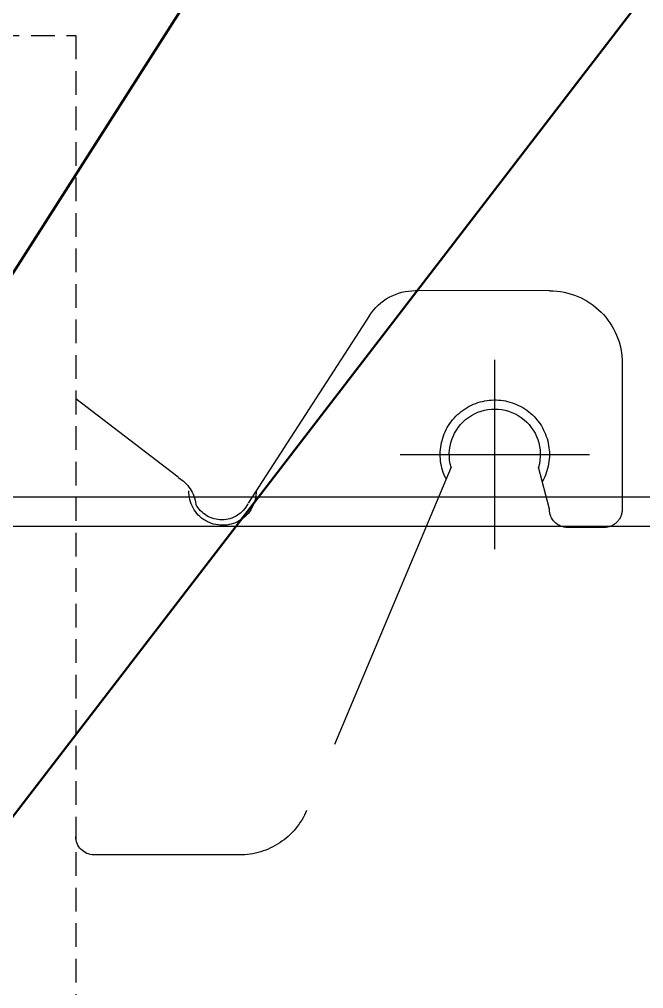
# Model space of a CAD drawing. Header units: millimetres. Extents: x 126854 to 137041, y -144259 to -137812.
# Drawn here: x 129466.2 to 129637.7, y -139044.6 to -138778.5 of the extents above; entities that cross this region are included whole.
import ezdxf

# ---------------------------------------------------------------- set-up
doc = ezdxf.new("R2010")
doc.units = ezdxf.units.MM
doc.header["$LTSCALE"] = 13
for name, pattern in [('CENTER', [50.8, 31.75, -6.35, 6.35, -6.35]), ('CENTERX2', [101.6, 63.5, -12.7, 12.7, -12.7]), ('DASHED', [0.75, 0.5, -0.25]), ('HIDDEN', [9.525, 6.35, -3.175])]:
    doc.linetypes.add(name, pattern=pattern)
doc.layers.get('0').update_dxf_attribs({"color": 1, "linetype": 'CENTER'})
for name, color, linetype in [('1', 4, 'Continuous'), ('4虚线层', 6, 'DASHED'), ('粗实线', 4, 'Continuous'), ('虚线', 6, 'HIDDEN')]:
    doc.layers.add(name, color=color, linetype=linetype)

# ---------------------------------------------------------------- blocks, each defined once
blk = doc.blocks.new('1.03')
at = {"layer": '虚线'}
for p, q in [((3421.92, 19104.69), (3458.79, 19104.72)), ((3471.4, 19097.87), (3504.72, 19046.38)), ((3401.94, 19084.67), (3401.97, 19044.67)), ((3523.97, 19053.45), (3552.09, 19074.98)), ((3421.97, 19044.69), (3424.96, 19056.21)), ((3448.96, 19056.21), (3488.65, 18962)), ((3406.98, 19039.67), (3416.98, 19039.68)), ((3507.1, 18949.77), (3547.06, 18949.81))]:
    blk.add_line(p, q, dxfattribs=at)
for centre, radius, start, end in [((3421.94, 19084.69), 20, 90.054, 180.054), ((3458.8, 19089.72), 15, 32.9123, 90.054), ((3436.96, 19059.7), 15, 333.1721, 209.7607), ((3436.96, 19059.7), 12.5, 343.7938, 196.2874), ((3528.97, 19044.79), 10, 120.0506, 172.7033), ((3511.77, 19049.52), 9.24, 178.4593, 1.6487), ((3406.97, 19044.67), 5, 180.054, 270.054), ((3416.97, 19044.68), 5, 270.054, 0.054), ((3511.97, 19049.77), 8, 206.5132, 332.3392), ((3507.08, 18969.77), 20, 202.8444, 270.054), ((3547.06, 18954.81), 5, 270.054, 0.054)]:
    blk.add_arc(centre, radius, start, end, dxfattribs=at)

msp = doc.modelspace()

# ---------------------------------------------------------------- linework, layer by layer
at = {"color": 7, "linetype": 'ByBlock', "lineweight": 30}
for p, q in [((129221.726, -138909.606), (129705.69, -138909.606)), ((129223.87, -138917.606), (129705.69, -138917.606))]:
    msp.add_line(p, q, dxfattribs=at)
at = {"layer": '1', "color": 1, "linetype": 'CENTERX2', "lineweight": -3, "ltscale": 0.1}
for p, q in [((129596.82, -138923.991), (129596.82, -138871.959)), ((129570.804, -138897.975), (129622.836, -138897.975))]:
    msp.add_line(p, q, dxfattribs=at)
at = {"layer": '4虚线层'}
for p, q in [((128211.69, -138782.933), (129481.69, -138782.933)), ((129481.69, -138782.933), (129481.69, -140377.948))]:
    msp.add_line(p, q, dxfattribs=at)
at = {"layer": '粗实线', "lineweight": 50}
for p, q in [((129251.69, -139273.853), (129850.681, -138495.215)), ((129372.022, -138992.843), (129689.78, -138495.215))]:
    msp.add_line(p, q, dxfattribs=at)

# ---------------------------------------------------------------- block references
at = {"layer": '4虚线层', "ltscale": 3, "xscale": -1}
msp.add_blockref('1.03', (133033.78, -157957.678), dxfattribs=at)

doc.saveas('drawing.dxf')
